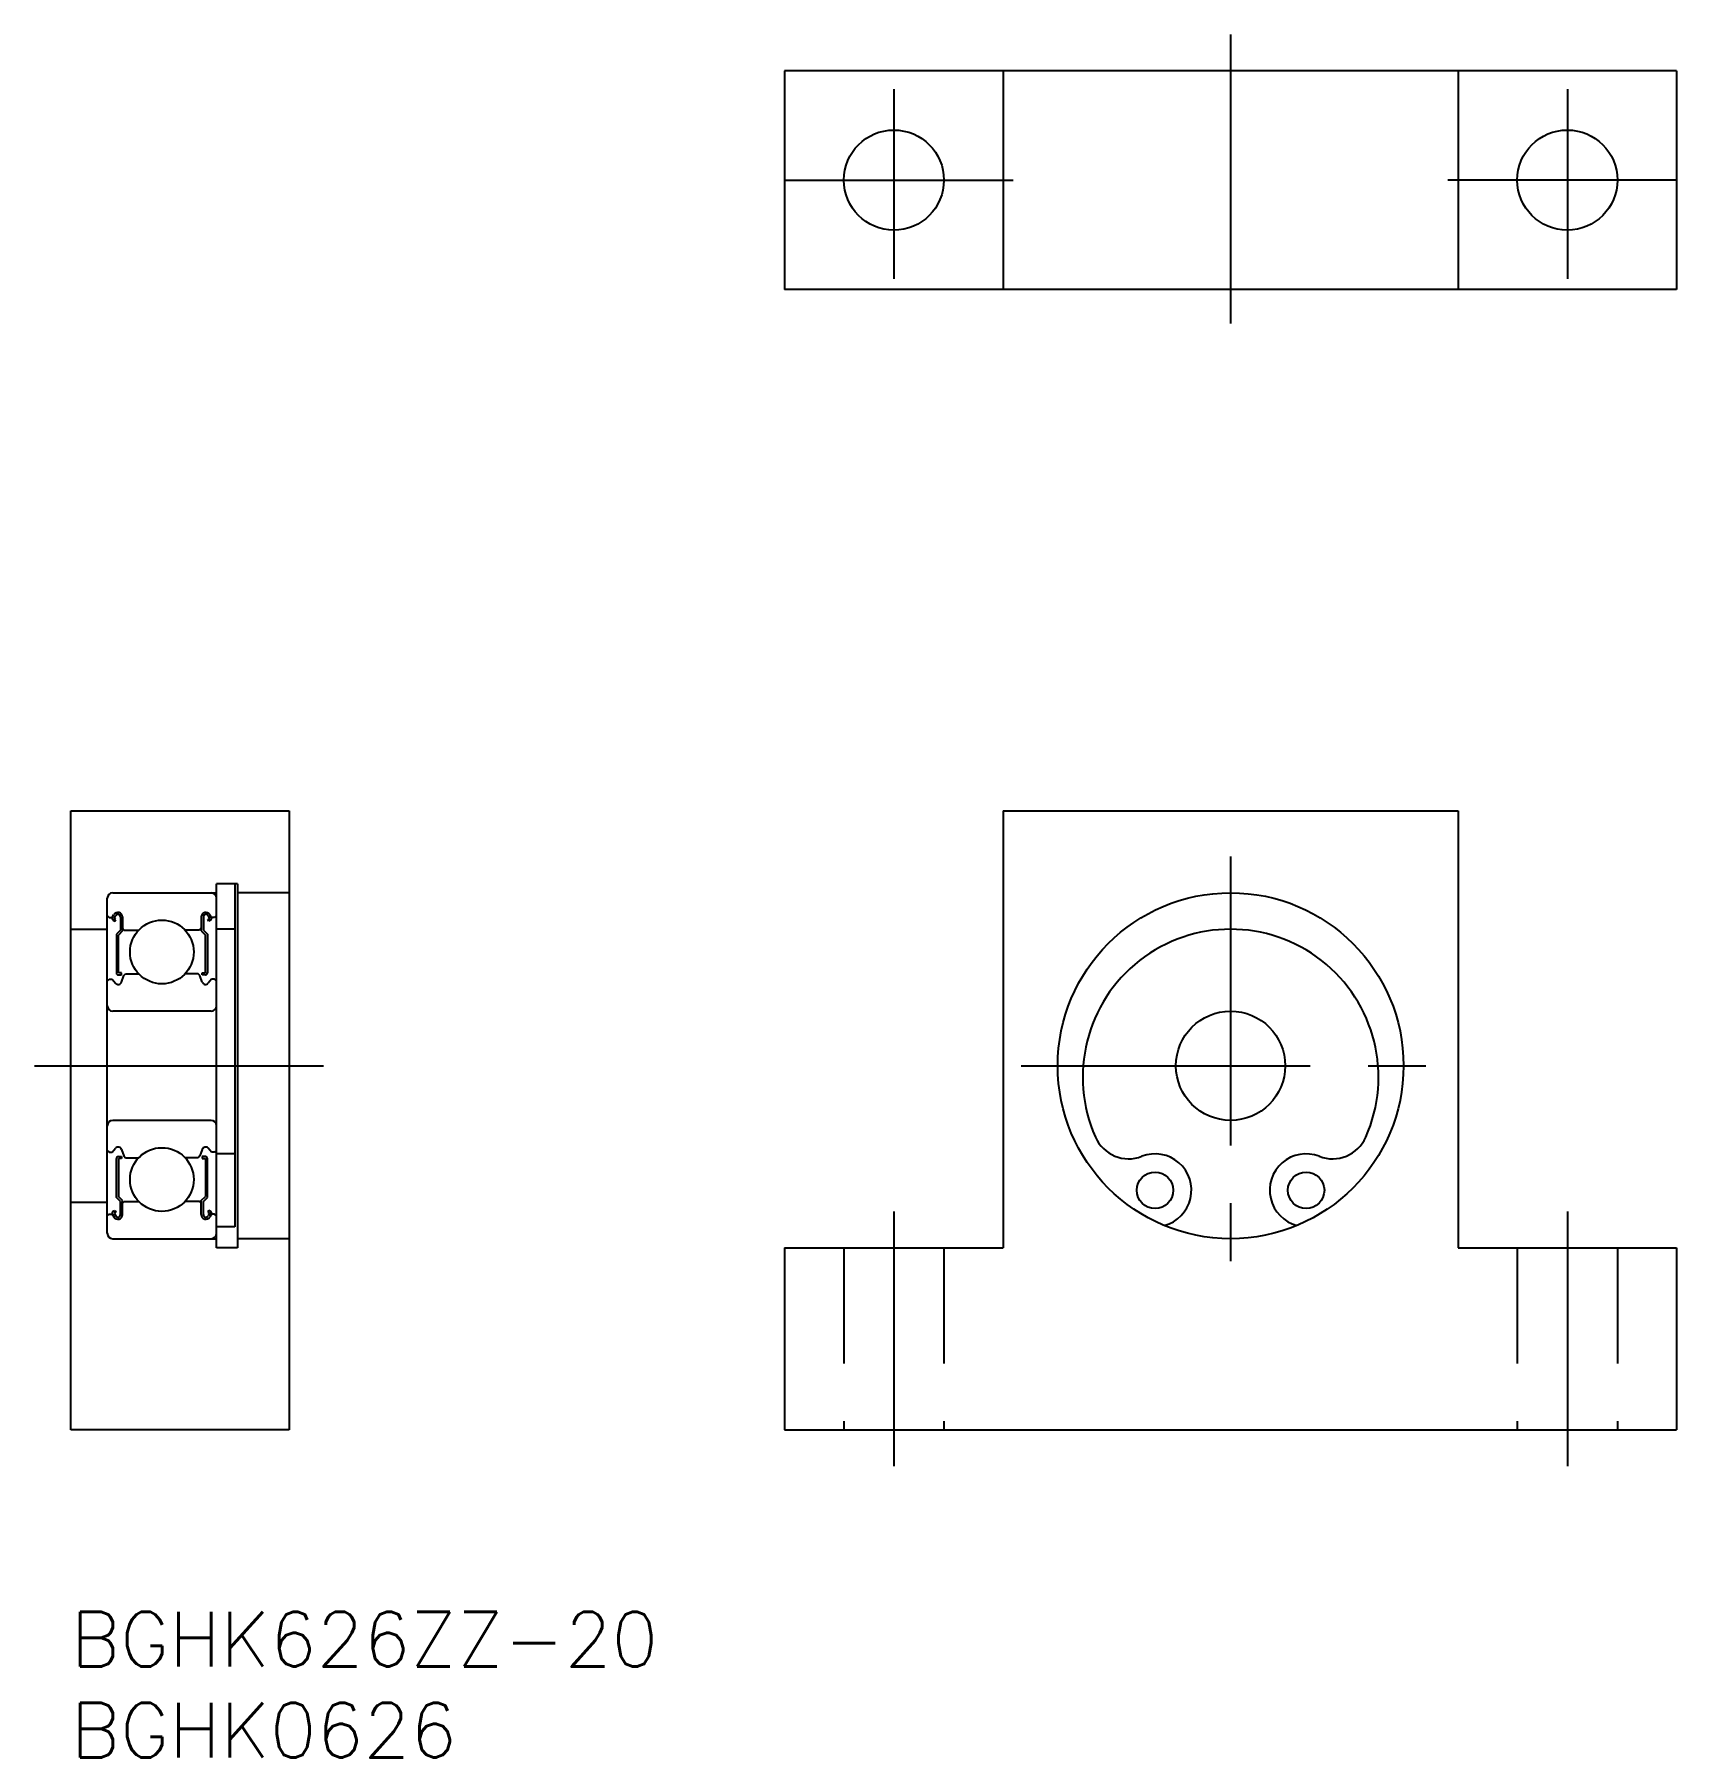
# Model space of a CAD drawing. Extents: x -2 to 88.2, y -8 to 86.6.
import ezdxf

# ---------------------------------------------------------------- set-up
doc = ezdxf.new("R2010")
doc.units = 0
doc.header["$LTSCALE"] = 0.5
doc.linetypes.add('CENTER', pattern=[50.8, 31.75, -6.35, 6.35, -6.35])
doc.linetypes.add('DASHED', pattern=[19.05, 12.7, -6.35])
for name, color, linetype in [('MSM_CENTER', 1, 'CENTER'), ('MSM_CONTINUOUS', 7, 'CONTINUOUS'), ('MSM_DASHED', 4, 'DASHED'), ('MSM_PART_NUMBER', 7, 'CONTINUOUS')]:
    doc.layers.add(name, color=color, linetype=linetype)
doc.styles.get("Standard").update_dxf_attribs({"font": 'txt.shx', "height": 3, "bigfont": 'bigfont.shx'})

# ---------------------------------------------------------------- blocks, each defined once
blk = doc.blocks.new('*U8')
at = {"layer": 'MSM_PART_NUMBER'}
blk.add_text('BGHK626ZZ-20', height=3, dxfattribs=at).set_placement((0, -3))
blk = doc.blocks.new('*U9')
at = {"layer": 'MSM_PART_NUMBER'}
blk.add_text('BGHK0626', height=3, dxfattribs=at).set_placement((0, -8))

msp = doc.modelspace()

# ---------------------------------------------------------------- linework, layer by layer
at = {"layer": 'MSM_CENTER'}
for p, q in [((63.715, 86.649), (63.715, 70.649)), ((45.215, 83.651), (45.215, 73.223)), ((82.215, 83.651), (82.215, 73.223)), ((39.215, 78.649), (51.776, 78.649)), ((88.215, 78.649), (75.653, 78.649)), ((63.715, 41.5), (63.715, 18.5)), ((-2, 30), (14, 30)), ((52.215, 30), (75.215, 30)), ((45.215, 22), (45.215, 8)), ((82.215, 22), (82.215, 8))]:
    msp.add_line(p, q, dxfattribs=at)
at = {"layer": 'MSM_CONTINUOUS'}
for p, q in [((88.215, 84.649), (39.215, 84.649)), ((39.215, 84.649), (39.215, 72.649)), ((51.215, 84.649), (51.215, 72.649)), ((76.215, 84.649), (76.215, 72.649)), ((88.215, 84.649), (88.215, 72.649)), ((88.215, 72.649), (39.215, 72.649)), ((0, 10), (0, 44)), ((0, 44), (12, 44)), ((12, 44), (12, 10)), ((51.215, 44), (51.215, 20)), ((51.215, 44), (76.215, 44)), ((76.215, 44), (76.215, 20)), ((8, 20), (8, 40)), ((9.15, 40, 0.5), (8, 40, 0.5)), ((9, 40), (9, 21.161)), ((9.15, 40), (9.15, 20)), ((2, 20.8), (2, 39.2)), ((2.3, 39.5), (8, 39.5)), ((12, 39.5, 0.5), (9.15, 39.5, 0.5)), ((2, 38.25), (2.1, 38.15)), ((2.1, 38.15), (2.278, 38.15)), ((2.278, 38.15), (2.368, 38.303)), ((2.318, 37.998), (2.415, 37.943)), ((2.374, 38.094), (2.465, 38.248)), ((2.47, 38.039), (2.374, 38.094)), ((2.415, 37.943), (2.47, 38.039)), ((2.722, 38.179), (2.722, 37.45)), ((2.833, 38.179), (2.833, 37.404)), ((7.167, 38.179), (7.167, 37.404)), ((7.278, 38.179), (7.278, 37.45)), ((7.53, 38.039), (7.626, 38.094)), ((7.585, 37.943), (7.53, 38.039)), ((7.626, 38.094), (7.535, 38.248)), ((7.682, 37.998), (7.585, 37.943)), ((7.722, 38.15), (7.632, 38.303)), ((7.9, 38.15), (7.722, 38.15)), ((8, 38.25), (7.9, 38.15)), ((0, 37.5), (2, 37.5)), ((2.722, 37.45), (2.5, 37.228)), ((2.5, 37.228), (2.5, 35.101)), ((2.833, 37.404), (2.611, 37.182)), ((2.611, 35.101), (2.611, 37.182)), ((2.833, 37.55), (2.933, 37.45)), ((2.933, 37.45), (3.726, 37.45)), ((7.067, 37.45), (6.274, 37.45)), ((7.167, 37.55), (7.067, 37.45)), ((7.167, 37.404), (7.389, 37.182)), ((7.278, 37.45), (7.5, 37.228)), ((7.389, 35.101), (7.389, 37.182)), ((7.5, 37.228), (7.5, 35.101)), ((9, 37.5, 0.5), (8, 37.5, 0.5)), ((2.778, 35.101), (2.611, 35.101)), ((2.778, 34.99), (2.778, 35.101)), ((2.908, 34.956), (3.008, 35.05)), ((3.008, 35.05), (3.726, 35.05)), ((6.992, 35.05), (6.274, 35.05)), ((7.092, 34.956), (6.992, 35.05)), ((7.222, 34.99), (7.222, 35.101)), ((7.222, 35.101), (7.389, 35.101)), ((2, 34.65), (2.1, 34.75)), ((2.1, 34.75), (2.278, 34.75)), ((2.278, 34.75), (2.457, 34.531)), ((2.611, 34.99), (2.778, 34.99)), ((2.778, 34.597), (2.908, 34.956)), ((7.222, 34.597), (7.092, 34.956)), ((7.389, 34.99), (7.222, 34.99)), ((7.722, 34.75), (7.543, 34.531)), ((7.9, 34.75), (7.722, 34.75)), ((8, 34.65), (7.9, 34.75)), ((7.7, 33), (2.3, 33)), ((0, 27), (0, 27)), ((7.7, 27), (2.3, 27)), ((2, 25.35), (2.1, 25.25)), ((2.1, 25.25), (2.278, 25.25)), ((2.278, 25.25), (2.457, 25.469)), ((2.5, 22.772), (2.5, 24.899)), ((2.611, 25.01), (2.778, 25.01)), ((2.611, 24.899), (2.611, 22.818)), ((2.778, 24.899), (2.611, 24.899)), ((2.778, 25.403), (2.908, 25.044)), ((2.778, 25.01), (2.778, 24.899)), ((2.908, 25.044), (3.008, 24.95)), ((3.008, 24.95), (3.726, 24.95)), ((6.992, 24.95), (6.274, 24.95)), ((7.092, 25.044), (6.992, 24.95)), ((7.222, 25.403), (7.092, 25.044)), ((7.389, 25.01), (7.222, 25.01)), ((7.222, 25.01), (7.222, 24.899)), ((7.222, 24.899), (7.389, 24.899)), ((7.389, 24.899), (7.389, 22.818)), ((7.5, 22.772), (7.5, 24.899)), ((7.722, 25.25), (7.543, 25.469)), ((7.9, 25.25), (7.722, 25.25)), ((8, 25.35), (7.9, 25.25)), ((9, 25.161, 0.5), (8, 25.161, 0.5)), ((2.722, 22.55), (2.5, 22.772)), ((2.833, 22.596), (2.611, 22.818)), ((7.167, 22.596), (7.389, 22.818)), ((7.278, 22.55), (7.5, 22.772)), ((0, 22.5), (2, 22.5)), ((2, 21.75), (2.1, 21.85)), ((2.1, 21.85), (2.278, 21.85)), ((2.278, 21.85), (2.368, 21.697)), ((2.318, 22.002), (2.415, 22.057)), ((2.47, 21.961), (2.374, 21.906)), ((2.374, 21.906), (2.465, 21.752)), ((2.415, 22.057), (2.47, 21.961)), ((2.722, 21.821), (2.722, 22.55)), ((2.833, 21.821), (2.833, 22.596)), ((2.833, 22.45), (2.933, 22.55)), ((2.933, 22.55), (3.726, 22.55)), ((7.067, 22.55), (6.274, 22.55)), ((7.167, 22.45), (7.067, 22.55)), ((7.167, 21.821), (7.167, 22.596)), ((7.278, 21.821), (7.278, 22.55)), ((7.585, 22.057), (7.53, 21.961)), ((7.53, 21.961), (7.626, 21.906)), ((7.626, 21.906), (7.535, 21.752)), ((7.682, 22.002), (7.585, 22.057)), ((7.722, 21.85), (7.632, 21.697)), ((7.9, 21.85), (7.722, 21.85)), ((8, 21.75), (7.9, 21.85)), ((9, 21.161, 0.5), (8, 21.161, 0.5)), ((2.3, 20.5), (8, 20.5)), ((9.15, 20, 0.5), (8, 20, 0.5)), ((12, 20.5, 0.5), (9.15, 20.5, 0.5)), ((39.215, 20), (51.215, 20)), ((39.215, 20), (39.215, 10)), ((76.215, 20), (88.215, 20)), ((88.215, 20), (88.215, 10)), ((12, 10), (0, 10)), ((39.215, 10), (88.215, 10))]:
    msp.add_line(p, q, dxfattribs=at)
for centre, radius in [((45.215, 78.649), 2.75), ((82.215, 78.649), 2.75), ((63.715, 30), 9.5), ((5, 36.25), 1.75), ((63.715, 30), 3), ((5, 23.75), 1.75), ((59.565, 23.161), 1), ((67.865, 23.161), 1)]:
    msp.add_circle(centre, radius, dxfattribs=at)
for centre, radius, start, end in [((2.3, 39.2), 0.3, 90, 180), ((7.7, 39.2), 0.3, 0, 90), ((2.374, 38.094), 0.111, 149.98255, 240.02496), ((2.584, 38.179), 0.249, 0.00178, 149.99397), ((2.584, 38.179), 0.138, 0.00344, 149.99142), ((7.416, 38.179), 0.249, 30.00603, 179.99822), ((7.416, 38.179), 0.138, 30.00858, 179.99656), ((7.626, 38.094), 0.111, 299.97504, 30.01745), ((63.715, 29.375), 8.125, 336.05719, 203.94281), ((2.611, 35.101), 0.111, 180.00005, 270.00003), ((7.389, 35.101), 0.111, 269.99997, 359.99995), ((2.599, 34.651), 0.186, 220.0002, 343.15268), ((7.401, 34.651), 0.186, 196.84732, 319.9998), ((2.3, 33.3), 0.3, 180, 270), ((7.7, 33.3), 0.3, 270, 0), ((2.3, 26.7), 0.3, 90, 180), ((7.7, 26.7), 0.3, 0, 90), ((58.117, 26.889), 2, 203.94281, 291.2223), ((69.313, 26.889), 2, 248.7777, 336.05719), ((2.599, 25.349), 0.186, 16.84732, 139.9998), ((2.611, 24.899), 0.111, 89.99997, 179.99995), ((7.401, 25.349), 0.186, 40.0002, 163.15268), ((7.389, 24.899), 0.111, 0.00005, 90.00003), ((59.565, 23.161), 2, 284.69943, 111.2223), ((67.865, 23.161), 2, 68.7777, 255.30057), ((2.374, 21.906), 0.111, 119.97504, 210.01745), ((2.584, 21.821), 0.249, 210.00603, 359.99822), ((2.584, 21.821), 0.138, 210.00858, 359.99656), ((7.416, 21.821), 0.249, 180.00178, 329.99397), ((7.416, 21.821), 0.138, 180.00344, 329.99142), ((7.626, 21.906), 0.111, 329.98255, 60.02496), ((2.3, 20.8), 0.3, 180, 270), ((7.7, 20.8), 0.3, 270, 0)]:
    msp.add_arc(centre, radius, start, end, dxfattribs=at)
at = {"layer": 'MSM_DASHED'}
for p, q in [((42.465, 20), (42.465, 10)), ((47.965, 20), (47.965, 10)), ((79.465, 20), (79.465, 10)), ((84.965, 20), (84.965, 10))]:
    msp.add_line(p, q, dxfattribs=at)

# ---------------------------------------------------------------- block references
at = {"layer": 'MSM_CONTINUOUS'}
for name in ['*U8', '*U9']:
    msp.add_blockref(name, (0, 0), dxfattribs=at)

doc.saveas('drawing.dxf')
